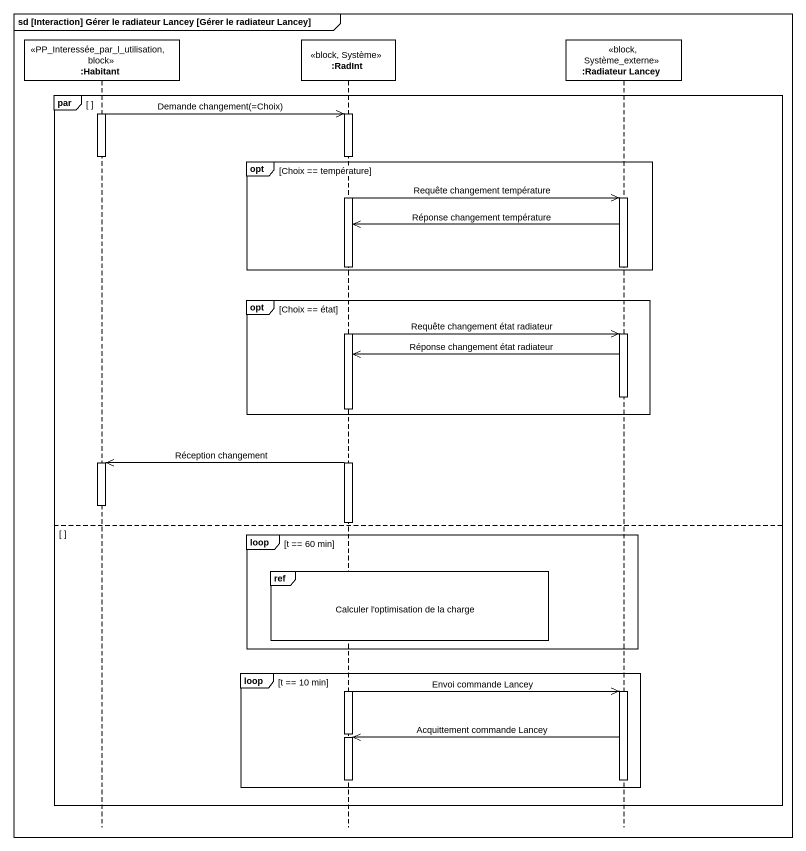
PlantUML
@startuml
mainframe sd [Interaction] Gérer le radiateur Lancey [Gérer le radiateur Lancey]
hide footbox
participant ":Habitant" as Habitant <<PP_Interessée_par_l_utilisation, block>>
participant ":RadInt" as RadInt <<block, Système>>
participant ":Radiateur Lancey" as Radiateur_Lancey <<block, Système_externe>>

par
  activate Habitant
  Habitant ->> RadInt : Demande changement(=Choix)
  activate RadInt
  deactivate Habitant
  opt Choix == température
    RadInt ->> Radiateur_Lancey : Requête changement température
    activate Radiateur_Lancey
    Radiateur_Lancey ->> RadInt : Réponse changement température
    deactivate Radiateur_Lancey
  end
  opt Choix == état
    RadInt ->> Radiateur_Lancey : Requête changement état radiateur
    activate Radiateur_Lancey
    Radiateur_Lancey ->> RadInt : Réponse changement état radiateur
    deactivate Radiateur_Lancey
  end
  RadInt ->> Habitant : Réception changement
  activate Habitant
  deactivate Habitant
else
  loop t == 60 min
    ref over RadInt : Calculer l'optimisation de la charge
  end
  loop t == 10 min
    RadInt ->> Radiateur_Lancey : Envoi commande Lancey
    activate Radiateur_Lancey
    deactivate RadInt
    Radiateur_Lancey ->> RadInt : Acquittement commande Lancey
    activate RadInt
    deactivate RadInt
    deactivate Radiateur_Lancey
  end
end
@enduml
